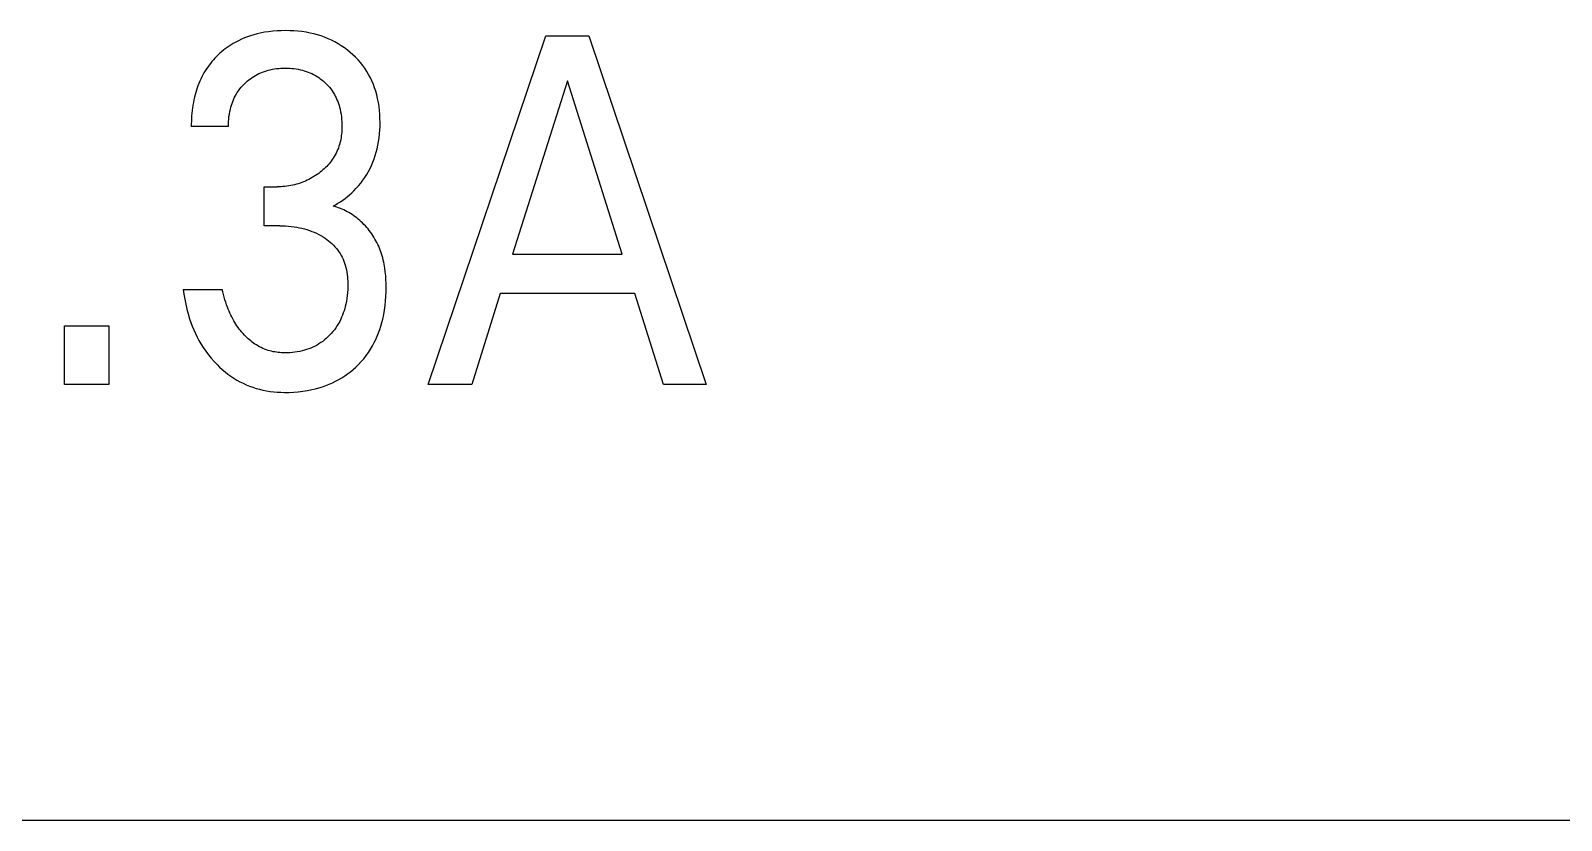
# Model space of a CAD drawing. Extents: x 0 to 420, y 0 to 297.
# Drawn here: x 170.51 to 180.17, y 174.67 to 179.66 of the extents above; entities that cross this region are included whole.
import ezdxf

# ---------------------------------------------------------------- set-up
doc = ezdxf.new("R2010")
doc.units = 0
doc.header["$LTSCALE"] = 23.1
doc.layers.add('10000_FRONT', color=7, linetype='CONTINUOUS')

msp = doc.modelspace()

# ---------------------------------------------------------------- linework, layer by layer
at = {"layer": '10000_FRONT', "color": 7, "linetype": 'CONTINUOUS'}
for p, q in [((172.0153, 179.6486), (171.9888, 179.6446)), ((172.0419, 179.6517), (172.0153, 179.6486)), ((172.0686, 179.6538), (172.0419, 179.6517)), ((172.0954, 179.655), (172.0686, 179.6538)), ((172.1222, 179.6554), (172.0954, 179.655)), ((172.1481, 179.655), (172.1222, 179.6554)), ((172.174, 179.6538), (172.1481, 179.655)), ((172.1998, 179.6518), (172.174, 179.6538)), ((172.2256, 179.6488), (172.1998, 179.6518)), ((172.2512, 179.645), (172.2256, 179.6488)), ((171.7539, 179.549), (171.742, 179.5402)), ((171.766, 179.5574), (171.7539, 179.549)), ((171.7783, 179.5655), (171.766, 179.5574)), ((171.7909, 179.5732), (171.7783, 179.5655)), ((171.8036, 179.5806), (171.7909, 179.5732)), ((171.8244, 179.5917), (171.8036, 179.5806)), ((171.8433, 179.6007), (171.8244, 179.5917)), ((171.8625, 179.6089), (171.8433, 179.6007)), ((171.8821, 179.6164), (171.8625, 179.6089)), ((171.9019, 179.6232), (171.8821, 179.6164)), ((171.9219, 179.6293), (171.9019, 179.6232)), ((171.9421, 179.6347), (171.9219, 179.6293)), ((171.9625, 179.6395), (171.9421, 179.6347)), ((171.9888, 179.6446), (171.9625, 179.6395)), ((172.2766, 179.6402), (172.2512, 179.645)), ((172.3, 179.6348), (172.2766, 179.6402)), ((172.3231, 179.6285), (172.3, 179.6348)), ((172.346, 179.6214), (172.3231, 179.6285)), ((172.3685, 179.6133), (172.346, 179.6214)), ((172.3908, 179.6043), (172.3685, 179.6133)), ((172.4126, 179.5944), (172.3908, 179.6043)), ((172.4334, 179.5838), (172.4126, 179.5944)), ((172.4538, 179.5724), (172.4334, 179.5838)), ((172.4737, 179.5601), (172.4538, 179.5724)), ((172.4931, 179.5469), (172.4737, 179.5601)), ((173.0223, 177.4227), (173.7625, 179.6227)), ((173.7625, 179.6227), (174.0336, 179.6227)), ((174.0336, 179.6227), (174.7739, 177.4227)), ((171.6577, 179.46), (171.6485, 179.4488)), ((171.6672, 179.471), (171.6577, 179.46)), ((171.6769, 179.4816), (171.6672, 179.471)), ((171.687, 179.492), (171.6769, 179.4816)), ((171.6973, 179.5021), (171.687, 179.492)), ((171.708, 179.512), (171.6973, 179.5021)), ((171.7191, 179.5217), (171.708, 179.512)), ((171.7304, 179.5311), (171.7191, 179.5217)), ((171.742, 179.5402), (171.7304, 179.5311)), ((172.5119, 179.533), (172.4931, 179.5469)), ((172.53, 179.5182), (172.5119, 179.533)), ((172.5471, 179.5031), (172.53, 179.5182)), ((172.5636, 179.4873), (172.5471, 179.5031)), ((172.5793, 179.4708), (172.5636, 179.4873)), ((172.5943, 179.4536), (172.5793, 179.4708)), ((172.6085, 179.4358), (172.5943, 179.4536)), ((171.5935, 179.3629), (171.5869, 179.3494)), ((171.6004, 179.3762), (171.5935, 179.3629)), ((171.6078, 179.3893), (171.6004, 179.3762)), ((171.6152, 179.4017), (171.6078, 179.3893)), ((171.623, 179.4138), (171.6152, 179.4017)), ((171.6312, 179.4257), (171.623, 179.4138)), ((171.6397, 179.4374), (171.6312, 179.4257)), ((171.6485, 179.4488), (171.6397, 179.4374)), ((171.9006, 179.3518), (171.9108, 179.359)), ((171.9108, 179.359), (171.9212, 179.3658)), ((171.9212, 179.3658), (171.932, 179.3722)), ((171.932, 179.3722), (171.9429, 179.3782)), ((171.9429, 179.3782), (171.9542, 179.3838)), ((171.9542, 179.3838), (171.9657, 179.389)), ((171.9657, 179.389), (171.9774, 179.3937)), ((171.9774, 179.3937), (171.9892, 179.398)), ((171.9892, 179.398), (172.0012, 179.4019)), ((172.0012, 179.4019), (172.0134, 179.4054)), ((172.0134, 179.4054), (172.0256, 179.4084)), ((172.0256, 179.4084), (172.0388, 179.4111)), ((172.0388, 179.4111), (172.0522, 179.4134)), ((172.0522, 179.4134), (172.0656, 179.4153)), ((172.0656, 179.4153), (172.0791, 179.4167)), ((172.0791, 179.4167), (172.0926, 179.4176)), ((172.0926, 179.4176), (172.1061, 179.4182)), ((172.1061, 179.4182), (172.1196, 179.4184)), ((172.1196, 179.4184), (172.1335, 179.4182)), ((172.1335, 179.4182), (172.1473, 179.4177)), ((172.1473, 179.4177), (172.1611, 179.4167)), ((172.1611, 179.4167), (172.1748, 179.4153)), ((172.1748, 179.4153), (172.1885, 179.4135)), ((172.1885, 179.4135), (172.2021, 179.4112)), ((172.2021, 179.4112), (172.2157, 179.4084)), ((172.2157, 179.4084), (172.228, 179.4054)), ((172.228, 179.4054), (172.2403, 179.4019)), ((172.2403, 179.4019), (172.2524, 179.3981)), ((172.2524, 179.3981), (172.2644, 179.3938)), ((172.2644, 179.3938), (172.2762, 179.389)), ((172.2762, 179.389), (172.2878, 179.3839)), ((172.2878, 179.3839), (172.2992, 179.3782)), ((172.2992, 179.3782), (172.3101, 179.3723)), ((172.3101, 179.3723), (172.3208, 179.3659)), ((172.3208, 179.3659), (172.3313, 179.3591)), ((172.3313, 179.3591), (172.3414, 179.3519)), ((172.6219, 179.4174), (172.6085, 179.4358)), ((172.6345, 179.3983), (172.6219, 179.4174)), ((172.6462, 179.3785), (172.6345, 179.3983)), ((172.6569, 179.3582), (172.6462, 179.3785)), ((172.6668, 179.3375), (172.6569, 179.3582)), ((171.5554, 179.2647), (171.5514, 179.2501)), ((171.5597, 179.2792), (171.5554, 179.2647)), ((171.5644, 179.2935), (171.5597, 179.2792)), ((171.5695, 179.3077), (171.5644, 179.2935)), ((171.5749, 179.3218), (171.5695, 179.3077)), ((171.5807, 179.3357), (171.5749, 179.3218)), ((171.5869, 179.3494), (171.5807, 179.3357)), ((171.8105, 179.2528), (171.8178, 179.2646)), ((171.8178, 179.2646), (171.8256, 179.2761)), ((171.8256, 179.2761), (171.8339, 179.2872)), ((171.8339, 179.2872), (171.8427, 179.298)), ((171.8427, 179.298), (171.8519, 179.3084)), ((171.8519, 179.3084), (171.8616, 179.3184)), ((171.8616, 179.3184), (171.8716, 179.328)), ((171.8716, 179.328), (171.881, 179.3363)), ((171.881, 179.3363), (171.8906, 179.3442)), ((171.8906, 179.3442), (171.9006, 179.3518)), ((172.3414, 179.3519), (172.3513, 179.3443)), ((172.3513, 179.3443), (172.3609, 179.3363)), ((172.3609, 179.3363), (172.3702, 179.328)), ((172.3702, 179.328), (172.3801, 179.3184)), ((172.3801, 179.3184), (172.3896, 179.3085)), ((172.3896, 179.3085), (172.3986, 179.2981)), ((172.3986, 179.2981), (172.4072, 179.2874)), ((172.4072, 179.2874), (172.4153, 179.2763)), ((172.4153, 179.2763), (172.4228, 179.2649)), ((172.4228, 179.2649), (172.4299, 179.2531)), ((172.6757, 179.3163), (172.6668, 179.3375)), ((172.6838, 179.2947), (172.6757, 179.3163)), ((172.6909, 179.2728), (172.6838, 179.2947)), ((172.6971, 179.2507), (172.6909, 179.2728)), ((173.8993, 179.3389), (173.5541, 178.2459)), ((174.2458, 178.2459), (173.8993, 179.3389)), ((171.5352, 179.1684), (171.5331, 179.1516)), ((171.5377, 179.1853), (171.5352, 179.1684)), ((171.5407, 179.2021), (171.5377, 179.1853)), ((171.544, 179.2188), (171.5407, 179.2021)), ((171.5477, 179.2355), (171.544, 179.2188)), ((171.5514, 179.2501), (171.5477, 179.2355)), ((171.7739, 179.1603), (171.777, 179.1724)), ((171.777, 179.1724), (171.7806, 179.1844)), ((171.7806, 179.1844), (171.7845, 179.1963)), ((171.7845, 179.1963), (171.7889, 179.208)), ((171.7889, 179.208), (171.7936, 179.2195)), ((171.7936, 179.2195), (171.7988, 179.2308)), ((171.7988, 179.2308), (171.8045, 179.2419)), ((171.8045, 179.2419), (171.8105, 179.2528)), ((172.4299, 179.2531), (172.4359, 179.2421)), ((172.4359, 179.2421), (172.4414, 179.2308)), ((172.4414, 179.2308), (172.4465, 179.2194)), ((172.4465, 179.2194), (172.4511, 179.2077)), ((172.4511, 179.2077), (172.4554, 179.1959)), ((172.4554, 179.1959), (172.4592, 179.1839)), ((172.4592, 179.1839), (172.4626, 179.1718)), ((172.4626, 179.1718), (172.4657, 179.1596)), ((172.7029, 179.2261), (172.6971, 179.2507)), ((172.7077, 179.2013), (172.7029, 179.2261)), ((172.7116, 179.1763), (172.7077, 179.2013)), ((172.7144, 179.1512), (172.7116, 179.1763)), ((171.5281, 179.084), (171.5277, 179.0672)), ((171.5277, 179.0672), (171.5277, 179.0504)), ((171.5288, 179.1008), (171.5281, 179.084)), ((171.5299, 179.1177), (171.5288, 179.1008)), ((171.5313, 179.1346), (171.5299, 179.1177)), ((171.5331, 179.1516), (171.5313, 179.1346)), ((171.7617, 179.0504), (171.7618, 179.0661)), ((171.7618, 179.0661), (171.7624, 179.0818)), ((171.7624, 179.0818), (171.7636, 179.0976)), ((171.7636, 179.0976), (171.7653, 179.1134)), ((171.7653, 179.1134), (171.7676, 179.1291)), ((171.7676, 179.1291), (171.7704, 179.1448)), ((171.7704, 179.1448), (171.7739, 179.1603)), ((172.4657, 179.1596), (172.4691, 179.1438)), ((172.4691, 179.1438), (172.4719, 179.1279)), ((172.4719, 179.1279), (172.4741, 179.1119)), ((172.4741, 179.1119), (172.4758, 179.0958)), ((172.4758, 179.0958), (172.4769, 179.0797)), ((172.4769, 179.0797), (172.4775, 179.0635)), ((172.7164, 179.126), (172.7144, 179.1512)), ((172.7176, 179.1007), (172.7164, 179.126)), ((172.718, 179.0754), (172.7176, 179.1007)), ((172.7177, 179.0514), (172.718, 179.0754)), ((171.7617, 179.0504), (171.5277, 179.0504)), ((172.4722, 178.9803), (172.4703, 178.9693)), ((172.4738, 178.9914), (172.4722, 178.9803)), ((172.4752, 179.0025), (172.4738, 178.9914)), ((172.4762, 179.0137), (172.4752, 179.0025)), ((172.4769, 179.0249), (172.4762, 179.0137)), ((172.4774, 179.0361), (172.4769, 179.0249)), ((172.4776, 179.0473), (172.4774, 179.0361)), ((172.4775, 179.0635), (172.4776, 179.0473)), ((172.7089, 178.956), (172.7123, 178.9797)), ((172.7123, 178.9797), (172.7148, 179.0036)), ((172.7148, 179.0036), (172.7166, 179.0275)), ((172.7166, 179.0275), (172.7177, 179.0514)), ((172.4409, 178.882), (172.4354, 178.8715)), ((172.446, 178.8926), (172.4409, 178.882)), ((172.4507, 178.9034), (172.446, 178.8926)), ((172.455, 178.9143), (172.4507, 178.9034)), ((172.4589, 178.9254), (172.455, 178.9143)), ((172.4624, 178.9366), (172.4589, 178.9254)), ((172.4654, 178.9474), (172.4624, 178.9366)), ((172.468, 178.9583), (172.4654, 178.9474)), ((172.4703, 178.9693), (172.468, 178.9583)), ((172.6879, 178.8667), (172.6942, 178.8878)), ((172.6942, 178.8878), (172.6997, 178.9091)), ((172.6997, 178.9091), (172.7047, 178.9325)), ((172.7047, 178.9325), (172.7089, 178.956)), ((172.366, 178.7835), (172.3578, 178.7761)), ((172.374, 178.7911), (172.366, 178.7835)), ((172.3818, 178.799), (172.374, 178.7911)), ((172.3893, 178.807), (172.3818, 178.799)), ((172.3966, 178.8153), (172.3893, 178.807)), ((172.4036, 178.8238), (172.3966, 178.8153)), ((172.4104, 178.8326), (172.4036, 178.8238)), ((172.4168, 178.8415), (172.4104, 178.8326)), ((172.4234, 178.8513), (172.4168, 178.8415)), ((172.4296, 178.8613), (172.4234, 178.8513)), ((172.4354, 178.8715), (172.4296, 178.8613)), ((172.6447, 178.7656), (172.655, 178.7851)), ((172.655, 178.7851), (172.6644, 178.805)), ((172.6644, 178.805), (172.6731, 178.8252)), ((172.6731, 178.8252), (172.6809, 178.8458)), ((172.6809, 178.8458), (172.6879, 178.8667)), ((172.1675, 178.6802), (172.1553, 178.6778)), ((172.1792, 178.6829), (172.1675, 178.6802)), ((172.1908, 178.686), (172.1792, 178.6829)), ((172.2024, 178.6893), (172.1908, 178.686)), ((172.2138, 178.693), (172.2024, 178.6893)), ((172.2251, 178.697), (172.2138, 178.693)), ((172.2363, 178.7013), (172.2251, 178.697)), ((172.2474, 178.7059), (172.2363, 178.7013)), ((172.2583, 178.7109), (172.2474, 178.7059)), ((172.2692, 178.7162), (172.2583, 178.7109)), ((172.28, 178.7219), (172.2692, 178.7162)), ((172.2906, 178.7278), (172.28, 178.7219)), ((172.301, 178.7341), (172.2906, 178.7278)), ((172.3112, 178.7406), (172.301, 178.7341)), ((172.3213, 178.7475), (172.3112, 178.7406)), ((172.3312, 178.7546), (172.3213, 178.7475)), ((172.3408, 178.762), (172.3312, 178.7546)), ((172.3494, 178.769), (172.3408, 178.762)), ((172.3578, 178.7761), (172.3494, 178.769)), ((172.5826, 178.6768), (172.5965, 178.6935)), ((172.5965, 178.6935), (172.6096, 178.7108)), ((172.6096, 178.7108), (172.6221, 178.7286)), ((172.6221, 178.7286), (172.6338, 178.7469)), ((172.6338, 178.7469), (172.6447, 178.7656)), ((171.988, 178.4237), (171.988, 178.67)), ((171.988, 178.67), (172.0685, 178.67)), ((172.0809, 178.6702), (172.0685, 178.67)), ((172.0934, 178.6706), (172.0809, 178.6702)), ((172.1058, 178.6714), (172.0934, 178.6706)), ((172.1183, 178.6725), (172.1058, 178.6714)), ((172.1306, 178.6739), (172.1183, 178.6725)), ((172.143, 178.6757), (172.1306, 178.6739)), ((172.1553, 178.6778), (172.143, 178.6757)), ((172.4678, 178.5758), (172.4828, 178.586)), ((172.4828, 178.586), (172.4974, 178.5968)), ((172.4974, 178.5968), (172.5117, 178.608)), ((172.5117, 178.608), (172.5259, 178.6199)), ((172.5259, 178.6199), (172.5397, 178.6322)), ((172.5397, 178.6322), (172.5531, 178.6451)), ((172.5531, 178.6451), (172.5681, 178.6606)), ((172.5681, 178.6606), (172.5826, 178.6768)), ((172.4214, 178.5484), (172.4372, 178.557)), ((172.4331, 178.5452), (172.4214, 178.5484)), ((172.4448, 178.5416), (172.4331, 178.5452)), ((172.4372, 178.557), (172.4527, 178.5661)), ((172.4562, 178.5376), (172.4448, 178.5416)), ((172.4527, 178.5661), (172.4678, 178.5758)), ((172.4676, 178.5334), (172.4562, 178.5376)), ((172.4787, 178.5287), (172.4676, 178.5334)), ((172.4897, 178.5238), (172.4787, 178.5287)), ((172.5005, 178.5185), (172.4897, 178.5238)), ((172.5112, 178.513), (172.5005, 178.5185)), ((172.5217, 178.5071), (172.5112, 178.513)), ((172.532, 178.5009), (172.5217, 178.5071)), ((172.5421, 178.4944), (172.532, 178.5009)), ((172.5521, 178.4877), (172.5421, 178.4944)), ((172.5618, 178.4806), (172.5521, 178.4877)), ((172.0864, 178.4237), (171.988, 178.4237)), ((172.0864, 178.4237), (172.1042, 178.4234)), ((172.1042, 178.4234), (172.1221, 178.4228)), ((172.1221, 178.4228), (172.1399, 178.4216)), ((172.1399, 178.4216), (172.1577, 178.4199)), ((172.1577, 178.4199), (172.1754, 178.4177)), ((172.1754, 178.4177), (172.1931, 178.415)), ((172.1931, 178.415), (172.2093, 178.412)), ((172.2093, 178.412), (172.2253, 178.4084)), ((172.2253, 178.4084), (172.2413, 178.4044)), ((172.2413, 178.4044), (172.2571, 178.3998)), ((172.2571, 178.3998), (172.2727, 178.3947)), ((172.2727, 178.3947), (172.2881, 178.389)), ((172.5713, 178.4734), (172.5618, 178.4806)), ((172.5807, 178.4658), (172.5713, 178.4734)), ((172.5898, 178.458), (172.5807, 178.4658)), ((172.5988, 178.45), (172.5898, 178.458)), ((172.6075, 178.4417), (172.5988, 178.45)), ((172.6165, 178.4326), (172.6075, 178.4417)), ((172.6254, 178.4232), (172.6165, 178.4326)), ((172.6339, 178.4136), (172.6254, 178.4232)), ((172.6422, 178.4038), (172.6339, 178.4136)), ((172.6502, 178.3938), (172.6422, 178.4038)), ((172.658, 178.3835), (172.6502, 178.3938)), ((172.2881, 178.389), (172.3026, 178.3831)), ((172.3026, 178.3831), (172.317, 178.3767)), ((172.317, 178.3767), (172.331, 178.3697)), ((172.331, 178.3697), (172.3448, 178.3623)), ((172.3448, 178.3623), (172.3583, 178.3543)), ((172.3583, 178.3543), (172.3715, 178.3457)), ((172.3715, 178.3457), (172.3827, 178.3378)), ((172.3827, 178.3378), (172.3936, 178.3295)), ((172.3936, 178.3295), (172.4042, 178.3207)), ((172.4042, 178.3207), (172.4144, 178.3116)), ((172.4144, 178.3116), (172.4243, 178.302)), ((172.4243, 178.302), (172.4337, 178.292)), ((172.6654, 178.373), (172.658, 178.3835)), ((172.6726, 178.3624), (172.6654, 178.373)), ((172.6795, 178.3515), (172.6726, 178.3624)), ((172.6861, 178.3405), (172.6795, 178.3515)), ((172.6924, 178.3293), (172.6861, 178.3405)), ((172.6984, 178.318), (172.6924, 178.3293)), ((172.704, 178.3065), (172.6984, 178.318)), ((172.7094, 178.2948), (172.704, 178.3065)), ((172.7144, 178.2831), (172.7094, 178.2948)), ((172.4337, 178.292), (172.4426, 178.2816)), ((172.4426, 178.2816), (172.4511, 178.2709)), ((172.4511, 178.2709), (172.4588, 178.2599)), ((172.4588, 178.2599), (172.4661, 178.2486)), ((172.4661, 178.2486), (172.4729, 178.237)), ((172.4729, 178.237), (172.4791, 178.2251)), ((172.4791, 178.2251), (172.4848, 178.213)), ((172.4848, 178.213), (172.49, 178.2006)), ((172.49, 178.2006), (172.4947, 178.188)), ((172.7191, 178.2712), (172.7144, 178.2831)), ((172.7236, 178.2588), (172.7191, 178.2712)), ((172.7278, 178.2463), (172.7236, 178.2588)), ((172.7316, 178.2337), (172.7278, 178.2463)), ((172.7352, 178.221), (172.7316, 178.2337)), ((172.7383, 178.2081), (172.7352, 178.221)), ((172.7412, 178.1953), (172.7383, 178.2081)), ((173.5541, 178.2459), (174.2458, 178.2459)), ((172.4947, 178.188), (172.4988, 178.1752)), ((172.4988, 178.1752), (172.5027, 178.161)), ((172.5027, 178.161), (172.506, 178.1467)), ((172.506, 178.1467), (172.5087, 178.1322)), ((172.5087, 178.1322), (172.5108, 178.1177)), ((172.5108, 178.1177), (172.5124, 178.103)), ((172.5124, 178.103), (172.5136, 178.0883)), ((172.7438, 178.1823), (172.7412, 178.1953)), ((172.7462, 178.1693), (172.7438, 178.1823)), ((172.7482, 178.1562), (172.7462, 178.1693)), ((172.7513, 178.1325), (172.7482, 178.1562)), ((172.7535, 178.1087), (172.7513, 178.1325)), ((172.7551, 178.0848), (172.7535, 178.1087)), ((171.4765, 178.023), (171.4809, 177.9917)), ((171.4765, 178.023), (171.7233, 178.023)), ((171.7269, 178.0066), (171.7233, 178.023)), ((171.7308, 177.9903), (171.7269, 178.0066)), ((172.514, 178.0216), (172.5128, 178.0031)), ((172.5136, 178.0883), (172.5143, 178.0736)), ((172.5146, 178.0402), (172.514, 178.0216)), ((172.5143, 178.0736), (172.5147, 178.0588)), ((172.5147, 178.0588), (172.5146, 178.0402)), ((172.7549, 177.9787), (172.756, 178.0078)), ((172.756, 178.0609), (172.7551, 178.0848)), ((172.7563, 178.037), (172.756, 178.0609)), ((172.756, 178.0078), (172.7563, 178.037)), ((171.4809, 177.9917), (171.4862, 177.9604)), ((171.4862, 177.9604), (171.4925, 177.9293)), ((171.4925, 177.9293), (171.4997, 177.8983)), ((171.7351, 177.974), (171.7308, 177.9903)), ((171.7397, 177.9578), (171.7351, 177.974)), ((171.7447, 177.9417), (171.7397, 177.9578)), ((171.7501, 177.9257), (171.7447, 177.9417)), ((171.7558, 177.9098), (171.7501, 177.9257)), ((171.7607, 177.8974), (171.7558, 177.9098)), ((172.4986, 177.9157), (172.495, 177.9017)), ((172.5019, 177.9297), (172.4986, 177.9157)), ((172.5056, 177.948), (172.5019, 177.9297)), ((172.5086, 177.9663), (172.5056, 177.948)), ((172.511, 177.9847), (172.5086, 177.9663)), ((172.5128, 178.0031), (172.511, 177.9847)), ((172.746, 177.8922), (172.7499, 177.9209)), ((172.7499, 177.9209), (172.7529, 177.9498)), ((172.7529, 177.9498), (172.7549, 177.9787)), ((173.4749, 177.9964), (173.2959, 177.4227)), ((174.3238, 177.9964), (173.4749, 177.9964)), ((174.5054, 177.4227), (174.3238, 177.9964)), ((171.4997, 177.8983), (171.508, 177.8676)), ((171.508, 177.8676), (171.5173, 177.8371)), ((171.5173, 177.8371), (171.5254, 177.8136)), ((171.5254, 177.8136), (171.5341, 177.7903)), ((171.7658, 177.885), (171.7607, 177.8974)), ((171.7712, 177.8727), (171.7658, 177.885)), ((171.7768, 177.8606), (171.7712, 177.8727)), ((171.7827, 177.8487), (171.7768, 177.8606)), ((171.789, 177.8368), (171.7827, 177.8487)), ((171.7955, 177.8252), (171.789, 177.8368)), ((171.8023, 177.8137), (171.7955, 177.8252)), ((171.8089, 177.8031), (171.8023, 177.8137)), ((172.4636, 177.8211), (172.4561, 177.8075)), ((172.47, 177.834), (172.4636, 177.8211)), ((172.4759, 177.8472), (172.47, 177.834)), ((172.4813, 177.8606), (172.4759, 177.8472)), ((172.4863, 177.8741), (172.4813, 177.8606)), ((172.4909, 177.8878), (172.4863, 177.8741)), ((172.495, 177.9017), (172.4909, 177.8878)), ((172.7235, 177.7917), (172.7296, 177.8134)), ((172.7296, 177.8134), (172.735, 177.8353)), ((172.735, 177.8353), (172.741, 177.8637)), ((172.741, 177.8637), (172.746, 177.8922)), ((170.7286, 177.4227), (170.7286, 177.7938)), ((170.7286, 177.7938), (171.0073, 177.7938)), ((171.0073, 177.7938), (171.0073, 177.4227)), ((171.5341, 177.7903), (171.5435, 177.7673)), ((171.5435, 177.7673), (171.5536, 177.7447)), ((171.5536, 177.7447), (171.5645, 177.7223)), ((171.5645, 177.7223), (171.5761, 177.7004)), ((171.8158, 177.7927), (171.8089, 177.8031)), ((171.823, 177.7825), (171.8158, 177.7927)), ((171.8304, 177.7725), (171.823, 177.7825)), ((171.8381, 177.7627), (171.8304, 177.7725)), ((171.846, 177.7531), (171.8381, 177.7627)), ((171.8542, 177.7437), (171.846, 177.7531)), ((171.8627, 177.7345), (171.8542, 177.7437)), ((171.8703, 177.7267), (171.8627, 177.7345)), ((171.8781, 177.719), (171.8703, 177.7267)), ((171.8861, 177.7116), (171.8781, 177.719)), ((172.3894, 177.7228), (172.3788, 177.7131)), ((172.3996, 177.7329), (172.3894, 177.7228)), ((172.4103, 177.7444), (172.3996, 177.7329)), ((172.4205, 177.7562), (172.4103, 177.7444)), ((172.4302, 177.7685), (172.4205, 177.7562)), ((172.4394, 177.7811), (172.4302, 177.7685)), ((172.448, 177.7941), (172.4394, 177.7811)), ((172.4561, 177.8075), (172.448, 177.7941)), ((172.6916, 177.7072), (172.7007, 177.7278)), ((172.7007, 177.7278), (172.709, 177.7489)), ((172.709, 177.7489), (172.7166, 177.7702)), ((172.7166, 177.7702), (172.7235, 177.7917)), ((171.5761, 177.7004), (171.5885, 177.6789)), ((171.5885, 177.6789), (171.6032, 177.6555)), ((171.6032, 177.6555), (171.6188, 177.6327)), ((171.6188, 177.6327), (171.6353, 177.6105)), ((171.8943, 177.7044), (171.8861, 177.7116)), ((171.9027, 177.6974), (171.8943, 177.7044)), ((171.9113, 177.6907), (171.9027, 177.6974)), ((171.9201, 177.6842), (171.9113, 177.6907)), ((171.9291, 177.678), (171.9201, 177.6842)), ((171.9382, 177.6721), (171.9291, 177.678)), ((171.9483, 177.6662), (171.9382, 177.6721)), ((171.9585, 177.6605), (171.9483, 177.6662)), ((171.9689, 177.6553), (171.9585, 177.6605)), ((171.9795, 177.6504), (171.9689, 177.6553)), ((171.9903, 177.6458), (171.9795, 177.6504)), ((172.0012, 177.6417), (171.9903, 177.6458)), ((172.0123, 177.638), (172.0012, 177.6417)), ((172.0235, 177.6347), (172.0123, 177.638)), ((172.0338, 177.6321), (172.0235, 177.6347)), ((172.0442, 177.6298), (172.0338, 177.6321)), ((172.0546, 177.6278), (172.0442, 177.6298)), ((172.0652, 177.6261), (172.0546, 177.6278)), ((172.0758, 177.6248), (172.0652, 177.6261)), ((172.0864, 177.6237), (172.0758, 177.6248)), ((172.097, 177.623), (172.0864, 177.6237)), ((172.1077, 177.6225), (172.097, 177.623)), ((172.1184, 177.6222), (172.1077, 177.6225)), ((172.134, 177.6223), (172.1184, 177.6222)), ((172.1497, 177.623), (172.134, 177.6223)), ((172.1653, 177.6242), (172.1497, 177.623)), ((172.1808, 177.6259), (172.1653, 177.6242)), ((172.1963, 177.6282), (172.1808, 177.6259)), ((172.2116, 177.6311), (172.1963, 177.6282)), ((172.2269, 177.6345), (172.2116, 177.6311)), ((172.2409, 177.6383), (172.2269, 177.6345)), ((172.2547, 177.6425), (172.2409, 177.6383)), ((172.2683, 177.6472), (172.2547, 177.6425)), ((172.2818, 177.6525), (172.2683, 177.6472)), ((172.295, 177.6583), (172.2818, 177.6525)), ((172.308, 177.6646), (172.295, 177.6583)), ((172.3207, 177.6714), (172.308, 177.6646)), ((172.333, 177.6788), (172.3207, 177.6714)), ((172.3449, 177.6867), (172.333, 177.6788)), ((172.3566, 177.695), (172.3449, 177.6867)), ((172.3679, 177.7039), (172.3566, 177.695)), ((172.3788, 177.7131), (172.3679, 177.7039)), ((172.6306, 177.605), (172.645, 177.6251)), ((172.645, 177.6251), (172.6585, 177.6457)), ((172.6585, 177.6457), (172.6711, 177.6669)), ((172.6711, 177.6669), (172.6818, 177.6868)), ((172.6818, 177.6868), (172.6916, 177.7072)), ((171.6353, 177.6105), (171.6527, 177.589)), ((171.6527, 177.589), (171.6709, 177.5682)), ((171.6709, 177.5682), (171.6901, 177.5482)), ((171.6901, 177.5482), (171.7064, 177.5323)), ((171.7064, 177.5323), (171.7232, 177.5171)), ((172.548, 177.5171), (172.5646, 177.5318)), ((172.5646, 177.5318), (172.5823, 177.549)), ((172.5823, 177.549), (172.5992, 177.5669)), ((172.5992, 177.5669), (172.6153, 177.5856)), ((172.6153, 177.5856), (172.6306, 177.605)), ((171.7232, 177.5171), (171.7406, 177.5025)), ((171.7406, 177.5025), (171.7585, 177.4885)), ((171.7585, 177.4885), (171.7769, 177.4752)), ((171.7769, 177.4752), (171.7958, 177.4626)), ((171.7958, 177.4626), (171.8152, 177.4507)), ((171.8152, 177.4507), (171.8344, 177.44)), ((171.8344, 177.44), (171.854, 177.4301)), ((171.854, 177.4301), (171.874, 177.4209)), ((172.3967, 177.4244), (172.4176, 177.4335)), ((172.4176, 177.4335), (172.438, 177.4435)), ((172.438, 177.4435), (172.4575, 177.4539)), ((172.4575, 177.4539), (172.4766, 177.4651)), ((172.4766, 177.4651), (172.4952, 177.477)), ((172.4952, 177.477), (172.5133, 177.4897)), ((172.5133, 177.4897), (172.5309, 177.503)), ((172.5309, 177.503), (172.548, 177.5171)), ((171.0073, 177.4227), (170.7286, 177.4227)), ((171.874, 177.4209), (171.8944, 177.4125)), ((171.8944, 177.4125), (171.915, 177.4049)), ((171.915, 177.4049), (171.936, 177.3982)), ((171.936, 177.3982), (171.9571, 177.3923)), ((171.9571, 177.3923), (171.9794, 177.387)), ((171.9794, 177.387), (172.0018, 177.3827)), ((172.0018, 177.3827), (172.0244, 177.3792)), ((172.0244, 177.3792), (172.0472, 177.3765)), ((172.0472, 177.3765), (172.07, 177.3745)), ((172.07, 177.3745), (172.0929, 177.3733)), ((172.0929, 177.3733), (172.1158, 177.3728)), ((172.1158, 177.3728), (172.1448, 177.373)), ((172.1448, 177.373), (172.1738, 177.3743)), ((172.1738, 177.3743), (172.2026, 177.3767)), ((172.2026, 177.3767), (172.2314, 177.3801)), ((172.2314, 177.3801), (172.26, 177.3847)), ((172.26, 177.3847), (172.2884, 177.3904)), ((172.2884, 177.3904), (172.3105, 177.3957)), ((172.3105, 177.3957), (172.3324, 177.4018)), ((172.3324, 177.4018), (172.3541, 177.4086)), ((172.3541, 177.4086), (172.3756, 177.4161)), ((172.3756, 177.4161), (172.3967, 177.4244)), ((173.2959, 177.4227), (173.0223, 177.4227)), ((174.7739, 177.4227), (174.5054, 177.4227)), ((207.2976, 174.6727), (137.7976, 174.6727))]:
    msp.add_line(p, q, dxfattribs=at)

doc.saveas('drawing.dxf')
